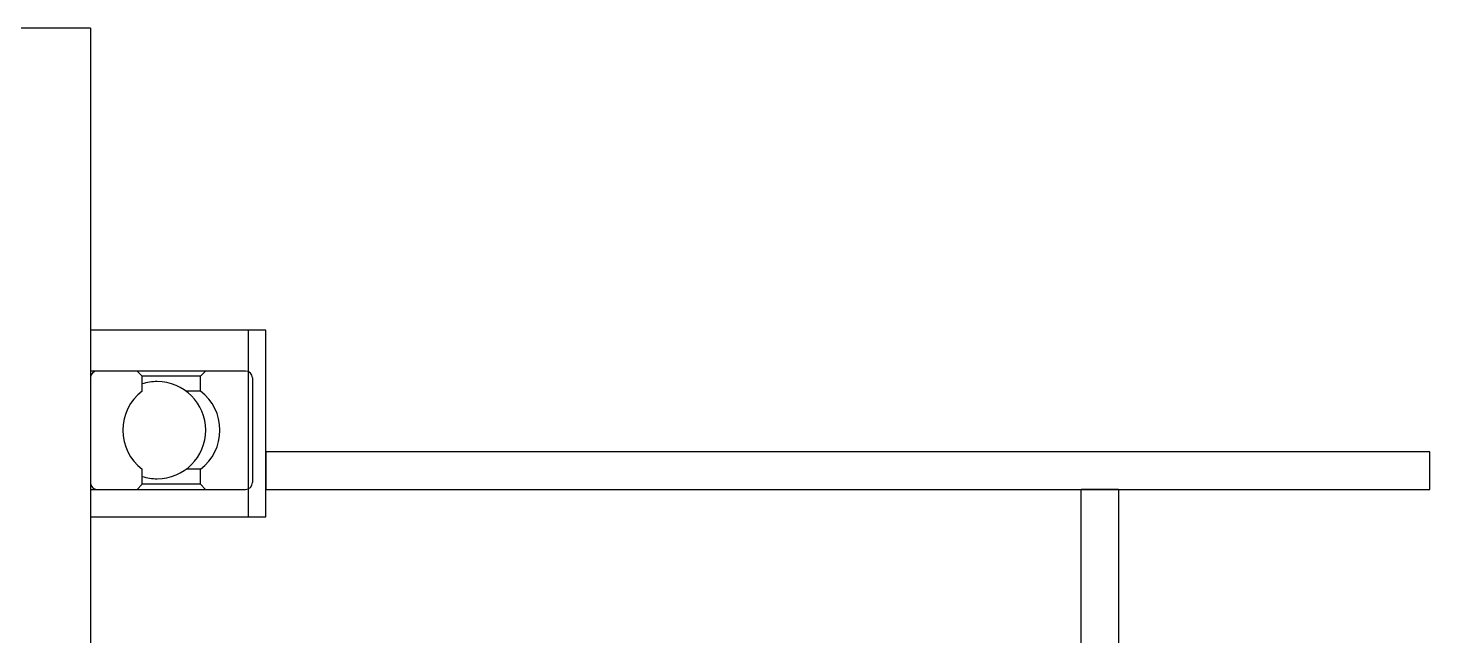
# Model space of a CAD drawing. Extents: x -3282 to 4846, y -1718 to 1845.
# Drawn here: x 4620.7 to 4845.7, y 992.3 to 1089.9 of the extents above; entities that cross this region are included whole.
import ezdxf

# ---------------------------------------------------------------- set-up
doc = ezdxf.new("R2010")
doc.units = 0
doc.layers.get('0').update_dxf_attribs({"linetype": 'CONTINUOUS'})

msp = doc.modelspace()

# ---------------------------------------------------------------- linework, layer by layer
for p, q in [((4630.735918, 1089.891893), (4610.735918, 1089.891893)), ((4630.735918, 1089.891893), (4630.735918, 989.891893)), ((4658.885918, 1041.390978), (4656.085918, 1041.390978)), ((4631.835918, 1034.826559), (4630.735918, 1034.826559)), ((4630.735918, 1033.726559), (4630.735918, 1016.926559)), ((4638.230918, 1034.826559), (4631.835918, 1034.826559)), ((4649.240918, 1034.826559), (4638.230918, 1034.826559)), ((4639.055918, 1034.001559), (4638.230918, 1034.826559)), ((4648.415918, 1034.001559), (4639.055918, 1034.001559)), ((4639.055918, 1031.566559), (4639.055918, 1034.001559)), ((4648.415918, 1034.001559), (4649.240918, 1034.826559)), ((4648.415918, 1031.566559), (4648.415918, 1034.001559)), ((4655.635918, 1034.826559), (4649.240918, 1034.826559)), ((4656.735918, 1033.726559), (4656.735918, 1016.926559)), ((4648.415918, 1031.566559), (4646.122618, 1031.566559)), ((4658.885918, 1021.826559), (4658.885918, 1015.826559)), ((4845.735918, 1021.826559), (4658.885918, 1021.826559)), ((4845.735918, 1015.826559), (4845.735918, 1021.826559)), ((4639.055918, 1016.651559), (4639.055918, 1019.086559)), ((4648.415918, 1019.086559), (4646.122618, 1019.086559)), ((4648.415918, 1016.651559), (4648.415918, 1019.086559)), ((4630.735918, 1015.826559), (4631.835918, 1015.826559)), ((4631.782468, 1015.826559), (4631.835918, 1015.826559)), ((4631.835918, 1015.826559), (4638.230918, 1015.826559)), ((4638.230918, 1015.826559), (4639.055918, 1016.651559)), ((4638.230918, 1015.826559), (4649.240918, 1015.826559)), ((4648.415918, 1016.651559), (4639.055918, 1016.651559)), ((4649.240918, 1015.826559), (4648.415918, 1016.651559)), ((4649.240918, 1015.826559), (4655.635918, 1015.826559)), ((4658.885918, 1015.826559), (4845.735918, 1015.826559)), ((4789.735918, 765.826559), (4789.735918, 1015.826559)), ((4795.735918, 1015.826559), (4789.735918, 1015.826559)), ((4795.735918, 1015.826559), (4795.735918, 765.826559)), ((4795.735918, 1015.826559), (4795.735918, 765.826559)), ((4656.085918, 1011.390978), (4658.885918, 1011.390978))]:
    msp.add_line(p, q)
at = {"color": 1}
for p, q in [((4656.085918, 1041.390978), (4630.735918, 1041.390978)), ((4656.085918, 1041.390978), (4656.085918, 1011.390978)), ((4658.885918, 1011.390978), (4658.885918, 1041.390978)), ((4630.735918, 1011.390978), (4656.085918, 1011.390978))]:
    msp.add_line(p, q, dxfattribs=at)
for centre, radius, start, end in [((4631.835918, 1033.726559), 1.1, 90, 180), ((4641.458202, 1025.326559), 7.8, 90, 107.951694), ((4641.458202, 1025.326559), 7.8, 270, 90), ((4655.635918, 1033.726559), 1.1, 0, 90), ((4643.735918, 1025.326559), 7.8, 126.869898, 233.130102), ((4643.735918, 1025.326559), 7.8, 306.869898, 53.130102), ((4641.458202, 1025.326559), 7.8, 252.048306, 270), ((4631.835918, 1016.926559), 1.1, 180, 270), ((4655.635918, 1016.926559), 1.1, 270, 0)]:
    msp.add_arc(centre, radius, start, end)

doc.saveas('drawing.dxf')
